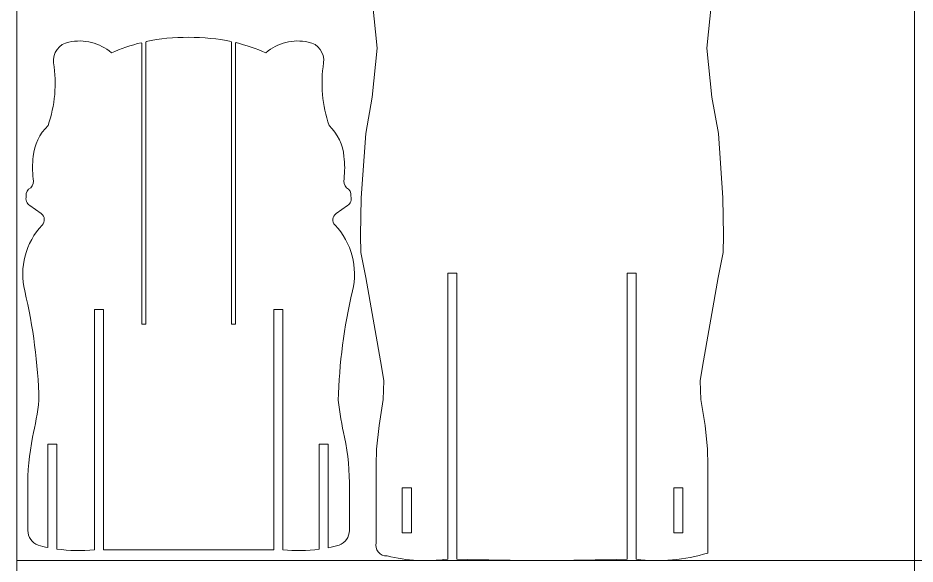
# Model space of a CAD drawing. Header units: millimetres. Extents: x -4341 to -1341, y 833 to 2033.
# Drawn here: x -3140 to -2540, y 1230 to 1595 of the extents above; entities that cross this region are included whole.
import ezdxf

# ---------------------------------------------------------------- set-up
doc = ezdxf.new("R2010")
doc.units = ezdxf.units.MM
doc.header["$MEASUREMENT"] = 0
doc.layers.add('Camada 1', color=7, linetype='Continuous')
doc.layers.add('CORTE', color=7, linetype='Continuous')

msp = doc.modelspace()

# ---------------------------------------------------------------- linework, layer by layer
at = {"layer": 'Camada 1', "color": 230, "lineweight": 9}
for points in [[(-3140.518, 1632.5832), (-3140.518, 1632.5832), (-2540.518, 1632.5832), (-2540.518, 1632.5832), (-2540.518, 1632.5832), (-2540.518, 1632.5832), (-2540.518, 1232.5832), (-2540.518, 1232.5832), (-2540.518, 1232.5832), (-2540.518, 1232.5832), (-3140.518, 1232.5832), (-3140.518, 1232.5832), (-3140.518, 1232.5832), (-3140.518, 1232.5832), (-3140.518, 1632.5832), (-3140.518, 1632.5832)], [(-2540.518, 1632.5832), (-2540.518, 1632.5832), (-1940.518, 1632.5832), (-1940.518, 1632.5832), (-1940.518, 1632.5832), (-1940.518, 1632.5832), (-1940.518, 1232.5832), (-1940.518, 1232.5832), (-1940.518, 1232.5832), (-1940.518, 1232.5832), (-2540.518, 1232.5832), (-2540.518, 1232.5832), (-2540.518, 1232.5832), (-2540.518, 1232.5832), (-2540.518, 1632.5832), (-2540.518, 1632.5832)], [(-3140.518, 1232.5832), (-3140.518, 1232.5832), (-2540.518, 1232.5832), (-2540.518, 1232.5832), (-2540.518, 1232.5832), (-2540.518, 1232.5832), (-2540.518, 832.5832), (-2540.518, 832.5832), (-2540.518, 832.5832), (-2540.518, 832.5832), (-3140.518, 832.5832), (-3140.518, 832.5832), (-3140.518, 832.5832), (-3140.518, 832.5832), (-3140.518, 1232.5832), (-3140.518, 1232.5832)]]:
    msp.add_open_spline(points, degree=3, knots=[0, 0, 0, 0, 0.2, 0.2, 0.2, 0.2, 0.4, 0.4, 0.4, 0.4, 0.6, 0.6, 0.6, 0.6, 1, 1, 1, 1], dxfattribs=at)
at = {"layer": 'CORTE', "color": 250, "lineweight": 9}
for points, knots in [([(-2846.4985, 1233.3713), (-2846.4985, 1233.3713), (-2846.4985, 1424.5847), (-2846.4985, 1424.5847), (-2846.4985, 1424.5847), (-2846.4985, 1424.5847), (-2852.4985, 1424.5847), (-2852.4985, 1424.5847), (-2852.4985, 1424.5847), (-2852.4985, 1424.5847), (-2852.4985, 1233.3837), (-2852.4985, 1233.3837), (-2852.4985, 1233.3837), (-2866.0559, 1231.6521), (-2879.8101, 1232.3833), (-2893.1071, 1235.5441), (-2893.1071, 1235.5441), (-2895.3551, 1235.4757), (-2897.5057, 1236.4633), (-2898.9189, 1238.2131), (-2898.9189, 1238.2131), (-2900.3319, 1239.9627), (-2900.8487, 1242.2575), (-2900.3091, 1244.4409), (-2900.3091, 1244.4409), (-2900.3091, 1244.4409), (-2900.3091, 1296.1551), (-2900.3091, 1296.1551), (-2900.3091, 1296.1551), (-2900.3091, 1296.1551), (-2900.1651, 1307.0225), (-2900.1651, 1307.0225), (-2900.1651, 1307.0225), (-2900.1651, 1307.0225), (-2898.4581, 1322.7267), (-2898.4581, 1322.7267), (-2898.4581, 1322.7267), (-2898.4581, 1322.7267), (-2895.5921, 1340.0413), (-2895.5921, 1340.0413), (-2895.5921, 1340.0413), (-2895.5921, 1340.0413), (-2895.2499, 1352.6537), (-2895.2499, 1352.6537), (-2895.2499, 1352.6537), (-2895.2499, 1352.6537), (-2896.7853, 1362.2263), (-2896.7853, 1362.2263), (-2896.7853, 1362.2263), (-2896.7853, 1362.2263), (-2907.2471, 1421.6671), (-2907.2471, 1421.6671), (-2907.2471, 1421.6671), (-2907.2471, 1421.6671), (-2910.4999, 1438.3363), (-2910.4999, 1438.3363), (-2910.4999, 1438.3363), (-2910.4999, 1438.3363), (-2910.7593, 1449.8717), (-2910.7593, 1449.8717), (-2910.7593, 1449.8717), (-2910.7593, 1449.8717), (-2910.3993, 1474.9747), (-2910.3993, 1474.9747), (-2910.3993, 1474.9747), (-2910.3993, 1474.9747), (-2907.3531, 1517.8783), (-2907.3531, 1517.8783), (-2907.3531, 1517.8783), (-2907.3531, 1517.8783), (-2903.0637, 1542.2521), (-2903.0637, 1542.2521), (-2903.0637, 1542.2521), (-2903.0637, 1542.2521), (-2899.7671, 1574.9283), (-2899.7671, 1574.9283), (-2899.7671, 1574.9283), (-2899.7671, 1574.9283), (-2902.7289, 1605.4389), (-2902.7289, 1605.4389), (-2902.7289, 1605.4389), (-2904.6669, 1607.8339), (-2905.4809, 1610.9469), (-2904.9633, 1613.9839), (-2904.9633, 1613.9839), (-2904.4457, 1617.0209), (-2902.6617, 1619.6795), (-2900.0399, 1621.2975), (-2900.0399, 1621.2975), (-2891.7987, 1628.5179), (-2880.0493, 1630.1101), (-2870.1905, 1625.3293), (-2870.1905, 1625.3293), (-2870.1905, 1625.3293), (-2862.1455, 1607.6379), (-2862.1455, 1607.6379), (-2862.1455, 1607.6379), (-2850.1761, 1602.0565), (-2836.7075, 1600.5211), (-2823.7879, 1603.2601), (-2823.7879, 1603.2601), (-2801.1971, 1608.2485), (-2777.7995, 1608.2499), (-2755.2089, 1603.2601), (-2755.2089, 1603.2601), (-2742.3991, 1599.0719), (-2728.3899, 1600.6741), (-2716.8513, 1607.6379), (-2716.8513, 1607.6379), (-2716.8513, 1607.6379), (-2708.8063, 1625.3293), (-2708.8063, 1625.3293), (-2708.8063, 1625.3293), (-2698.9449, 1630.1045), (-2687.1941, 1628.5225), (-2678.9569, 1621.2975), (-2678.9569, 1621.2975), (-2676.3379, 1619.6751), (-2674.5431, 1617.0045), (-2674.0307, 1613.9667), (-2674.0307, 1613.9667), (-2673.5181, 1610.9287), (-2674.3261, 1607.8307), (-2676.2679, 1605.4389), (-2676.2679, 1605.4389), (-2676.2679, 1605.4389), (-2679.2297, 1574.9283), (-2679.2297, 1574.9283), (-2679.2297, 1574.9283), (-2679.2297, 1574.9283), (-2675.9331, 1542.2521), (-2675.9331, 1542.2521), (-2675.9331, 1542.2521), (-2675.9331, 1542.2521), (-2671.6437, 1517.8783), (-2671.6437, 1517.8783), (-2671.6437, 1517.8783), (-2671.6437, 1517.8783), (-2668.5975, 1474.9747), (-2668.5975, 1474.9747), (-2668.5975, 1474.9747), (-2668.5975, 1474.9747), (-2668.2375, 1449.8717), (-2668.2375, 1449.8717), (-2668.2375, 1449.8717), (-2668.2375, 1449.8717), (-2668.4969, 1438.3363), (-2668.4969, 1438.3363), (-2668.4969, 1438.3363), (-2668.4969, 1438.3363), (-2671.7499, 1421.6671), (-2671.7499, 1421.6671), (-2671.7499, 1421.6671), (-2671.7499, 1421.6671), (-2682.2115, 1362.2263), (-2682.2115, 1362.2263), (-2682.2115, 1362.2263), (-2682.2115, 1362.2263), (-2683.7471, 1352.6537), (-2683.7471, 1352.6537), (-2683.7471, 1352.6537), (-2683.7471, 1352.6537), (-2683.4047, 1340.0413), (-2683.4047, 1340.0413), (-2683.4047, 1340.0413), (-2683.4047, 1340.0413), (-2680.5387, 1322.7267), (-2680.5387, 1322.7267), (-2680.5387, 1322.7267), (-2680.5387, 1322.7267), (-2678.8317, 1307.0225), (-2678.8317, 1307.0225), (-2678.8317, 1307.0225), (-2678.8317, 1307.0225), (-2678.6879, 1296.1551), (-2678.6879, 1296.1551), (-2678.6879, 1296.1551), (-2678.6879, 1296.1551), (-2678.6879, 1237.5081), (-2678.6879, 1237.5081), (-2678.6879, 1237.5081), (-2694.1505, 1232.7397), (-2710.4477, 1231.3329), (-2726.4985, 1233.3837), (-2726.4985, 1233.3837), (-2726.4985, 1233.3837), (-2726.4985, 1424.5847), (-2726.4985, 1424.5847), (-2726.4985, 1424.5847), (-2726.4985, 1424.5847), (-2732.4985, 1424.5847), (-2732.4985, 1424.5847), (-2732.4985, 1424.5847), (-2732.4985, 1424.5847), (-2732.4985, 1233.3713), (-2732.4985, 1233.3713), (-2732.4985, 1233.3713), (-2770.4917, 1232.3121), (-2808.5051, 1232.3121), (-2846.4985, 1233.3713)], [0, 0, 0, 0, 0.01960784, 0.01960784, 0.01960784, 0.01960784, 0.03921569, 0.03921569, 0.03921569, 0.03921569, 0.05882353, 0.05882353, 0.05882353, 0.05882353, 0.07843137, 0.07843137, 0.07843137, 0.07843137, 0.09803922, 0.09803922, 0.09803922, 0.09803922, 0.11764706, 0.11764706, 0.11764706, 0.11764706, 0.1372549, 0.1372549, 0.1372549, 0.1372549, 0.15686275, 0.15686275, 0.15686275, 0.15686275, 0.17647059, 0.17647059, 0.17647059, 0.17647059, 0.19607843, 0.19607843, 0.19607843, 0.19607843, 0.21568627, 0.21568627, 0.21568627, 0.21568627, 0.23529412, 0.23529412, 0.23529412, 0.23529412, 0.25490196, 0.25490196, 0.25490196, 0.25490196, 0.2745098, 0.2745098, 0.2745098, 0.2745098, 0.29411765, 0.29411765, 0.29411765, 0.29411765, 0.31372549, 0.31372549, 0.31372549, 0.31372549, 0.33333333, 0.33333333, 0.33333333, 0.33333333, 0.35294118, 0.35294118, 0.35294118, 0.35294118, 0.37254902, 0.37254902, 0.37254902, 0.37254902, 0.39215686, 0.39215686, 0.39215686, 0.39215686, 0.41176471, 0.41176471, 0.41176471, 0.41176471, 0.43137255, 0.43137255, 0.43137255, 0.43137255, 0.45098039, 0.45098039, 0.45098039, 0.45098039, 0.47058824, 0.47058824, 0.47058824, 0.47058824, 0.49019608, 0.49019608, 0.49019608, 0.49019608, 0.50980392, 0.50980392, 0.50980392, 0.50980392, 0.52941176, 0.52941176, 0.52941176, 0.52941176, 0.54901961, 0.54901961, 0.54901961, 0.54901961, 0.56862745, 0.56862745, 0.56862745, 0.56862745, 0.58823529, 0.58823529, 0.58823529, 0.58823529, 0.60784314, 0.60784314, 0.60784314, 0.60784314, 0.62745098, 0.62745098, 0.62745098, 0.62745098, 0.64705882, 0.64705882, 0.64705882, 0.64705882, 0.66666667, 0.66666667, 0.66666667, 0.66666667, 0.68627451, 0.68627451, 0.68627451, 0.68627451, 0.70588235, 0.70588235, 0.70588235, 0.70588235, 0.7254902, 0.7254902, 0.7254902, 0.7254902, 0.74509804, 0.74509804, 0.74509804, 0.74509804, 0.76470588, 0.76470588, 0.76470588, 0.76470588, 0.78431373, 0.78431373, 0.78431373, 0.78431373, 0.80392157, 0.80392157, 0.80392157, 0.80392157, 0.82352941, 0.82352941, 0.82352941, 0.82352941, 0.84313725, 0.84313725, 0.84313725, 0.84313725, 0.8627451, 0.8627451, 0.8627451, 0.8627451, 0.88235294, 0.88235294, 0.88235294, 0.88235294, 0.90196078, 0.90196078, 0.90196078, 0.90196078, 0.92156863, 0.92156863, 0.92156863, 0.92156863, 0.94117647, 0.94117647, 0.94117647, 0.94117647, 0.96078431, 0.96078431, 0.96078431, 0.96078431, 1, 1, 1, 1]), ([(-3054.4185, 1578.8712), (-3054.4185, 1578.8712), (-3054.4185, 1390.4108), (-3054.4185, 1390.4108), (-3054.4185, 1390.4108), (-3054.4185, 1390.4108), (-3057.0185, 1390.4108), (-3057.0185, 1390.4108), (-3057.0185, 1390.4108), (-3057.0185, 1390.4108), (-3057.0185, 1578.2692), (-3057.0185, 1578.2692), (-3057.0185, 1578.2692), (-3057.0185, 1578.2692), (-3057.5247, 1578.6568), (-3057.5247, 1578.6568), (-3057.5247, 1578.6568), (-3063.7971, 1576.9826), (-3071.4649, 1574.4492), (-3077.3419, 1571.9038), (-3077.3419, 1571.9038), (-3085.1303, 1578.6452), (-3095.6529, 1581.2778), (-3105.6961, 1578.989), (-3105.6961, 1578.989), (-3112.3027, 1577.9406), (-3116.8619, 1571.819), (-3115.9559, 1565.1914), (-3115.9559, 1565.1914), (-3113.7359, 1551.1154), (-3115.0187, 1536.703), (-3119.6867, 1523.2392), (-3119.6867, 1523.2392), (-3125.3341, 1517.7302), (-3128.8381, 1510.398), (-3129.5733, 1502.5428), (-3129.5733, 1502.5428), (-3130.1989, 1497.5968), (-3130.2023, 1492.5932), (-3129.5837, 1487.6464), (-3129.5837, 1487.6464), (-3129.0911, 1485.5176), (-3129.7171, 1483.2828), (-3131.2421, 1481.718), (-3131.2421, 1481.718), (-3133.3941, 1480.6918), (-3134.6043, 1478.3662), (-3134.2057, 1476.0156), (-3134.2057, 1476.0156), (-3134.9221, 1473.6216), (-3133.9537, 1471.046), (-3131.8349, 1469.721), (-3131.8349, 1469.721), (-3131.8349, 1469.721), (-3124.2547, 1464.3646), (-3124.2547, 1464.3646), (-3124.2547, 1464.3646), (-3123.0569, 1463.5182), (-3122.2903, 1462.1894), (-3122.1571, 1460.729), (-3122.1571, 1460.729), (-3122.0239, 1459.2684), (-3122.5435, 1457.8168), (-3123.5683, 1456.7676), (-3123.5683, 1456.7676), (-3134.6725, 1444.9868), (-3139.0717, 1428.4078), (-3135.2535, 1412.6754), (-3135.2535, 1412.6754), (-3129.6249, 1388.7108), (-3126.4327, 1364.2338), (-3125.7263, 1339.6272), (-3125.7263, 1339.6272), (-3126.6845, 1331.3304), (-3128.1101, 1323.0936), (-3129.9959, 1314.9574), (-3129.9959, 1314.9574), (-3132.3149, 1303.5462), (-3133.3891, 1291.9194), (-3133.1997, 1280.2766), (-3133.1997, 1280.2766), (-3133.1997, 1280.2766), (-3133.1997, 1252.52), (-3133.1997, 1252.52), (-3133.1997, 1252.52), (-3133.0617, 1248.1826), (-3130.3789, 1244.3386), (-3126.3529, 1242.7186), (-3126.3529, 1242.7186), (-3124.1649, 1242.1472), (-3121.9599, 1241.6436), (-3119.7409, 1241.2084), (-3119.7409, 1241.2084), (-3119.7409, 1241.2084), (-3119.7409, 1310.3418), (-3119.7409, 1310.3418), (-3119.7409, 1310.3418), (-3119.7409, 1310.3418), (-3113.7409, 1310.3418), (-3113.7409, 1310.3418), (-3113.7409, 1310.3418), (-3113.7409, 1310.3418), (-3113.7409, 1240.2042), (-3113.7409, 1240.2042), (-3113.7409, 1240.2042), (-3105.4495, 1239.0522), (-3097.0551, 1238.8538), (-3088.7185, 1239.6132), (-3088.7185, 1239.6132), (-3088.7185, 1239.6132), (-3088.7185, 1400.211), (-3088.7185, 1400.211), (-3088.7185, 1400.211), (-3088.7185, 1400.211), (-3082.7185, 1400.211), (-3082.7185, 1400.211), (-3082.7185, 1400.211), (-3082.7185, 1400.211), (-3082.7185, 1239.648), (-3082.7185, 1239.648), (-3082.7185, 1239.648), (-3082.7185, 1239.648), (-2968.7185, 1239.648), (-2968.7185, 1239.648), (-2968.7185, 1239.648), (-2968.7185, 1239.648), (-2968.7185, 1400.211), (-2968.7185, 1400.211), (-2968.7185, 1400.211), (-2968.7185, 1400.211), (-2962.7185, 1400.211), (-2962.7185, 1400.211), (-2962.7185, 1400.211), (-2962.7185, 1400.211), (-2962.7185, 1239.6132), (-2962.7185, 1239.6132), (-2962.7185, 1239.6132), (-2954.6073, 1238.8744), (-2946.4407, 1239.042), (-2938.3667, 1240.1132), (-2938.3667, 1240.1132), (-2938.3667, 1240.1132), (-2938.3667, 1310.3418), (-2938.3667, 1310.3418), (-2938.3667, 1310.3418), (-2938.3667, 1310.3418), (-2932.3667, 1310.3418), (-2932.3667, 1310.3418), (-2932.3667, 1310.3418), (-2932.3667, 1310.3418), (-2932.3667, 1241.0792), (-2932.3667, 1241.0792), (-2932.3667, 1241.0792), (-2929.9213, 1241.5428), (-2927.4925, 1242.0896), (-2925.0843, 1242.7186), (-2925.0843, 1242.7186), (-2921.0591, 1244.3408), (-2918.3731, 1248.1824), (-2918.2375, 1252.52), (-2918.2375, 1252.52), (-2918.2375, 1252.52), (-2918.2375, 1280.2766), (-2918.2375, 1280.2766), (-2918.2375, 1280.2766), (-2918.0483, 1291.9196), (-2919.1221, 1303.5462), (-2921.4411, 1314.9574), (-2921.4411, 1314.9574), (-2923.3271, 1323.0936), (-2924.7527, 1331.3304), (-2925.7107, 1339.6272), (-2925.7107, 1339.6272), (-2925.0047, 1364.2338), (-2921.8121, 1388.7106), (-2916.1837, 1412.6754), (-2916.1837, 1412.6754), (-2912.3713, 1428.4094), (-2916.7603, 1444.991), (-2927.8689, 1456.7676), (-2927.8689, 1456.7676), (-2928.8955, 1457.815), (-2929.4115, 1459.2596), (-2929.2809, 1460.7204), (-2929.2809, 1460.7204), (-2929.1501, 1462.181), (-2928.3787, 1463.5162), (-2927.1825, 1464.3646), (-2927.1825, 1464.3646), (-2927.1825, 1464.3646), (-2919.6023, 1469.721), (-2919.6023, 1469.721), (-2919.6023, 1469.721), (-2917.4845, 1471.0476), (-2916.5133, 1473.622), (-2917.2313, 1476.0156), (-2917.2313, 1476.0156), (-2916.8345, 1478.3664), (-2918.0423, 1480.6934), (-2920.1949, 1481.718), (-2920.1949, 1481.718), (-2921.7207, 1483.2822), (-2922.3451, 1485.5174), (-2921.8535, 1487.6464), (-2921.8535, 1487.6464), (-2921.2349, 1492.5932), (-2921.2383, 1497.597), (-2921.8637, 1502.5428), (-2921.8637, 1502.5428), (-2922.6005, 1510.3978), (-2926.1021, 1517.731), (-2931.7503, 1523.2392), (-2931.7503, 1523.2392), (-2936.4195, 1536.7026), (-2937.7001, 1551.1152), (-2935.4811, 1565.1914), (-2935.4811, 1565.1914), (-2934.5831, 1571.82), (-2939.1331, 1577.9486), (-2945.7409, 1578.989), (-2945.7409, 1578.989), (-2955.7849, 1581.2746), (-2966.3091, 1578.6478), (-2974.0951, 1571.9038), (-2974.0951, 1571.9038), (-2980.0097, 1574.4654), (-2987.7381, 1577.053), (-2994.0323, 1578.7282), (-2994.0323, 1578.7282), (-2994.0323, 1578.7282), (-2994.4185, 1578.3354), (-2994.4185, 1578.3354), (-2994.4185, 1578.3354), (-2994.4185, 1578.3354), (-2994.4185, 1390.4108), (-2994.4185, 1390.4108), (-2994.4185, 1390.4108), (-2994.4185, 1390.4108), (-2997.0185, 1390.4108), (-2997.0185, 1390.4108), (-2997.0185, 1390.4108), (-2997.0185, 1390.4108), (-2997.0185, 1578.9374), (-2997.0185, 1578.9374), (-2997.0185, 1578.9374), (-2997.0185, 1578.9374), (-2997.3377, 1579.4762), (-2997.3377, 1579.4762), (-2997.3377, 1579.4762), (-3014.9365, 1583.1614), (-3036.3665, 1583.1834), (-3053.9819, 1579.5138), (-3053.9819, 1579.5138), (-3053.9819, 1579.5138), (-3054.4185, 1578.8712), (-3054.4185, 1578.8712)], [0, 0, 0, 0, 0.01538462, 0.01538462, 0.01538462, 0.01538462, 0.03076923, 0.03076923, 0.03076923, 0.03076923, 0.04615385, 0.04615385, 0.04615385, 0.04615385, 0.06153846, 0.06153846, 0.06153846, 0.06153846, 0.07692308, 0.07692308, 0.07692308, 0.07692308, 0.09230769, 0.09230769, 0.09230769, 0.09230769, 0.10769231, 0.10769231, 0.10769231, 0.10769231, 0.12307692, 0.12307692, 0.12307692, 0.12307692, 0.13846154, 0.13846154, 0.13846154, 0.13846154, 0.15384615, 0.15384615, 0.15384615, 0.15384615, 0.16923077, 0.16923077, 0.16923077, 0.16923077, 0.18461538, 0.18461538, 0.18461538, 0.18461538, 0.2, 0.2, 0.2, 0.2, 0.21538462, 0.21538462, 0.21538462, 0.21538462, 0.23076923, 0.23076923, 0.23076923, 0.23076923, 0.24615385, 0.24615385, 0.24615385, 0.24615385, 0.26153846, 0.26153846, 0.26153846, 0.26153846, 0.27692308, 0.27692308, 0.27692308, 0.27692308, 0.29230769, 0.29230769, 0.29230769, 0.29230769, 0.30769231, 0.30769231, 0.30769231, 0.30769231, 0.32307692, 0.32307692, 0.32307692, 0.32307692, 0.33846154, 0.33846154, 0.33846154, 0.33846154, 0.35384615, 0.35384615, 0.35384615, 0.35384615, 0.36923077, 0.36923077, 0.36923077, 0.36923077, 0.38461538, 0.38461538, 0.38461538, 0.38461538, 0.4, 0.4, 0.4, 0.4, 0.41538462, 0.41538462, 0.41538462, 0.41538462, 0.43076923, 0.43076923, 0.43076923, 0.43076923, 0.44615385, 0.44615385, 0.44615385, 0.44615385, 0.46153846, 0.46153846, 0.46153846, 0.46153846, 0.47692308, 0.47692308, 0.47692308, 0.47692308, 0.49230769, 0.49230769, 0.49230769, 0.49230769, 0.50769231, 0.50769231, 0.50769231, 0.50769231, 0.52307692, 0.52307692, 0.52307692, 0.52307692, 0.53846154, 0.53846154, 0.53846154, 0.53846154, 0.55384615, 0.55384615, 0.55384615, 0.55384615, 0.56923077, 0.56923077, 0.56923077, 0.56923077, 0.58461538, 0.58461538, 0.58461538, 0.58461538, 0.6, 0.6, 0.6, 0.6, 0.61538462, 0.61538462, 0.61538462, 0.61538462, 0.63076923, 0.63076923, 0.63076923, 0.63076923, 0.64615385, 0.64615385, 0.64615385, 0.64615385, 0.66153846, 0.66153846, 0.66153846, 0.66153846, 0.67692308, 0.67692308, 0.67692308, 0.67692308, 0.69230769, 0.69230769, 0.69230769, 0.69230769, 0.70769231, 0.70769231, 0.70769231, 0.70769231, 0.72307692, 0.72307692, 0.72307692, 0.72307692, 0.73846154, 0.73846154, 0.73846154, 0.73846154, 0.75384615, 0.75384615, 0.75384615, 0.75384615, 0.76923077, 0.76923077, 0.76923077, 0.76923077, 0.78461538, 0.78461538, 0.78461538, 0.78461538, 0.8, 0.8, 0.8, 0.8, 0.81538462, 0.81538462, 0.81538462, 0.81538462, 0.83076923, 0.83076923, 0.83076923, 0.83076923, 0.84615385, 0.84615385, 0.84615385, 0.84615385, 0.86153846, 0.86153846, 0.86153846, 0.86153846, 0.87692308, 0.87692308, 0.87692308, 0.87692308, 0.89230769, 0.89230769, 0.89230769, 0.89230769, 0.90769231, 0.90769231, 0.90769231, 0.90769231, 0.92307692, 0.92307692, 0.92307692, 0.92307692, 0.93846154, 0.93846154, 0.93846154, 0.93846154, 0.95384615, 0.95384615, 0.95384615, 0.95384615, 0.96923077, 0.96923077, 0.96923077, 0.96923077, 1, 1, 1, 1]), ([(-2882.9003, 1281.0407), (-2882.9003, 1281.0407), (-2876.8003, 1281.0407), (-2876.8003, 1281.0407), (-2876.8003, 1281.0407), (-2876.8003, 1281.0407), (-2876.8003, 1251.0407), (-2876.8003, 1251.0407), (-2876.8003, 1251.0407), (-2876.8003, 1251.0407), (-2882.9003, 1251.0407), (-2882.9003, 1251.0407), (-2882.9003, 1251.0407), (-2882.9003, 1251.0407), (-2882.9003, 1281.0407), (-2882.9003, 1281.0407)], [0, 0, 0, 0, 0.2, 0.2, 0.2, 0.2, 0.4, 0.4, 0.4, 0.4, 0.6, 0.6, 0.6, 0.6, 1, 1, 1, 1]), ([(-2695.4761, 1281.0407), (-2695.4761, 1281.0407), (-2701.4761, 1281.0407), (-2701.4761, 1281.0407), (-2701.4761, 1281.0407), (-2701.4761, 1281.0407), (-2701.4761, 1251.0407), (-2701.4761, 1251.0407), (-2701.4761, 1251.0407), (-2701.4761, 1251.0407), (-2695.4761, 1251.0407), (-2695.4761, 1251.0407), (-2695.4761, 1251.0407), (-2695.4761, 1251.0407), (-2695.4761, 1281.0407), (-2695.4761, 1281.0407)], [0, 0, 0, 0, 0.2, 0.2, 0.2, 0.2, 0.4, 0.4, 0.4, 0.4, 0.6, 0.6, 0.6, 0.6, 1, 1, 1, 1])]:
    msp.add_open_spline(points, degree=3, knots=knots, dxfattribs=at)

doc.saveas('drawing.dxf')
